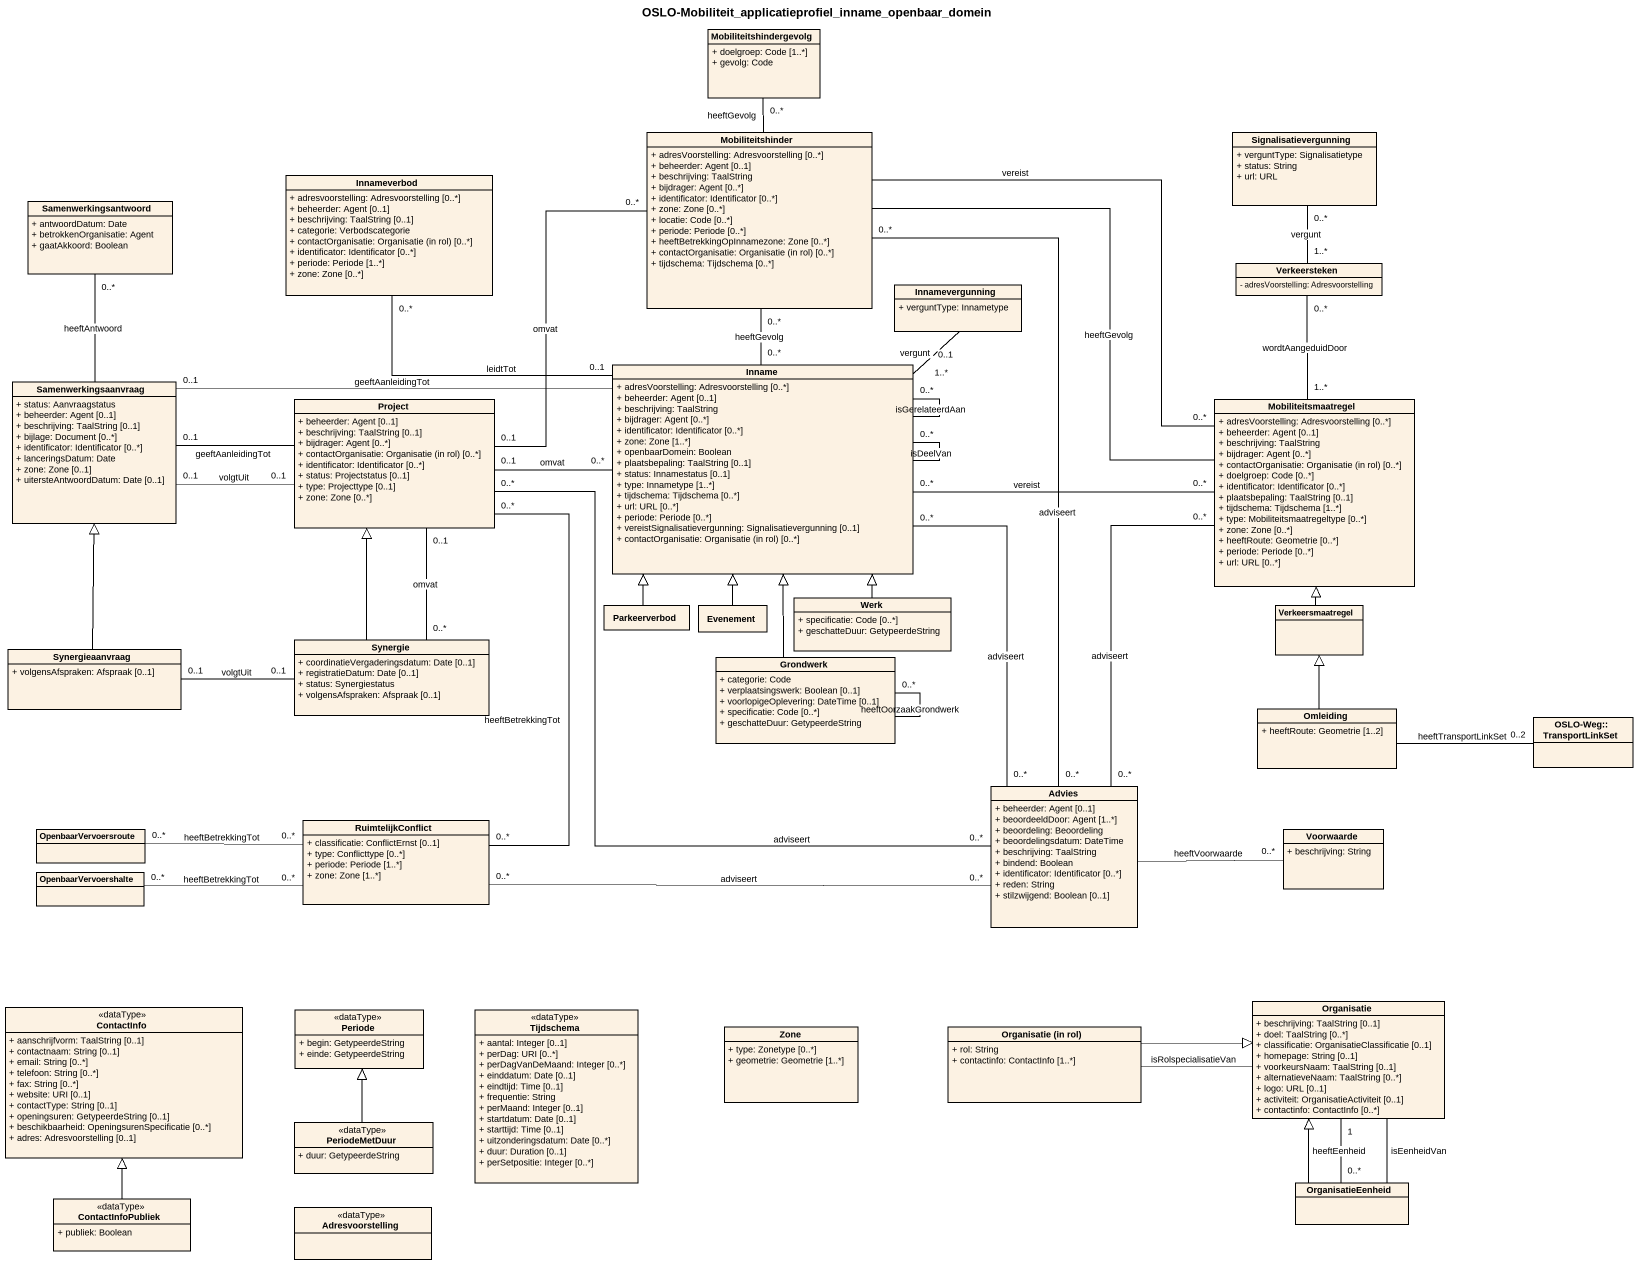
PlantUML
@startuml
title OSLO-Mobiliteit_applicatieprofiel_inname_openbaar_domein
hide circle
hide empty members
skinparam classAttributeIconSize 0
class Mobiliteitshindergevolg {
  + doelgroep: Code [1..*]
  + gevolg: Code
}
class Mobiliteitshinder {
  + adresVoorstelling: Adresvoorstelling [0..*]
  + beheerder: Agent [0..1]
  + beschrijving: TaalString
  + bijdrager: Agent [0..*]
  + identificator: Identificator [0..*]
  + zone: Zone [0..*]
  + locatie: Code [0..*]
  + periode: Periode [0..*]
  + heeftBetrekkingOpInnamezone: Zone [0..*]
  {field} + contactOrganisatie: Organisatie (in rol) [0..*]
  + tijdschema: Tijdschema [0..*]
}
class Signalisatievergunning {
  + verguntType: Signalisatietype
  + status: String
  + url: URL
}
class Innameverbod {
  + adresvoorstelling: Adresvoorstelling [0..*]
  + beheerder: Agent [0..1]
  + beschrijving: TaalString [0..1]
  + categorie: Verbodscategorie
  {field} + contactOrganisatie: Organisatie (in rol) [0..*]
  + identificator: Identificator [0..*]
  + periode: Periode [1..*]
  + zone: Zone [0..*]
}
class Samenwerkingsantwoord {
  + antwoordDatum: Date
  + betrokkenOrganisatie: Agent
  + gaatAkkoord: Boolean
}
class Innamevergunning {
  + verguntType: Innametype
}
class Verkeersteken {
  - adresVoorstelling: Adresvoorstelling
}
class Inname {
  + adresVoorstelling: Adresvoorstelling [0..*]
  + beheerder: Agent [0..1]
  + beschrijving: TaalString
  + bijdrager: Agent [0..*]
  + identificator: Identificator [0..*]
  + zone: Zone [1..*]
  + openbaarDomein: Boolean
  + plaatsbepaling: TaalString [0..1]
  + status: Innamestatus [0..1]
  + type: Innametype [1..*]
  + tijdschema: Tijdschema [0..*]
  + url: URL [0..*]
  + periode: Periode [0..*]
  + vereistSignalisatievergunning: Signalisatievergunning [0..1]
  {field} + contactOrganisatie: Organisatie (in rol) [0..*]
}
class Samenwerkingsaanvraag {
  + status: Aanvraagstatus
  + beheerder: Agent [0..1]
  + beschrijving: TaalString [0..1]
  + bijlage: Document [0..*]
  + identificator: Identificator [0..*]
  + lanceringsDatum: Date
  + zone: Zone [0..1]
  + uitersteAntwoordDatum: Date [0..1]
}
class Project {
  + beheerder: Agent [0..1]
  + beschrijving: TaalString [0..1]
  + bijdrager: Agent [0..*]
  {field} + contactOrganisatie: Organisatie (in rol) [0..*]
  + identificator: Identificator [0..*]
  + status: Projectstatus [0..1]
  + type: Projecttype [0..1]
  + zone: Zone [0..*]
}
class Mobiliteitsmaatregel {
  + adresVoorstelling: Adresvoorstelling [0..*]
  + beheerder: Agent [0..1]
  + beschrijving: TaalString
  + bijdrager: Agent [0..*]
  {field} + contactOrganisatie: Organisatie (in rol) [0..*]
  + doelgroep: Code [0..*]
  + identificator: Identificator [0..*]
  + plaatsbepaling: TaalString [0..1]
  + tijdschema: Tijdschema [1..*]
  + type: Mobiliteitsmaatregeltype [0..*]
  + zone: Zone [0..*]
  + heeftRoute: Geometrie [0..*]
  + periode: Periode [0..*]
  + url: URL [0..*]
}
class Werk {
  + specificatie: Code [0..*]
  + geschatteDuur: GetypeerdeString
}
class Synergie {
  + coordinatieVergaderingsdatum: Date [0..1]
  + registratieDatum: Date [0..1]
  + status: Synergiestatus
  + volgensAfspraken: Afspraak [0..1]
}
class Parkeerverbod
class Evenement
class Verkeersmaatregel
class Synergieaanvraag {
  + volgensAfspraken: Afspraak [0..1]
}
class Grondwerk {
  + categorie: Code
  + verplaatsingswerk: Boolean [0..1]
  + voorlopigeOplevering: DateTime [0..1]
  + specificatie: Code [0..*]
  + geschatteDuur: GetypeerdeString
}
class Omleiding {
  + heeftRoute: Geometrie [1..2]
}
class "OSLO-Weg::TransportLinkSet" as OSLO_Weg_TransportLinkSet
class Advies {
  + beheerder: Agent [0..1]
  + beoordeeldDoor: Agent [1..*]
  + beoordeling: Beoordeling
  + beoordelingsdatum: DateTime
  + beschrijving: TaalString
  + bindend: Boolean
  + identificator: Identificator [0..*]
  + reden: String
  + stilzwijgend: Boolean [0..1]
}
class OpenbaarVervoersroute
class RuimtelijkConflict {
  + classificatie: ConflictErnst [0..1]
  + type: Conflicttype [0..*]
  + periode: Periode [1..*]
  + zone: Zone [1..*]
}
class Voorwaarde {
  + beschrijving: String
}
class OpenbaarVervoershalte
class ContactInfo <<dataType>> {
  + aanschrijfvorm: TaalString [0..1]
  + contactnaam: String [0..1]
  + email: String [0..*]
  + telefoon: String [0..*]
  + fax: String [0..*]
  + website: URI [0..1]
  + contactType: String [0..1]
  + openingsuren: GetypeerdeString [0..1]
  + beschikbaarheid: OpeningsurenSpecificatie [0..*]
  + adres: Adresvoorstelling [0..1]
}
class Periode <<dataType>> {
  + begin: GetypeerdeString
  + einde: GetypeerdeString
}
class Tijdschema <<dataType>> {
  + aantal: Integer [0..1]
  + perDag: URI [0..*]
  + perDagVanDeMaand: Integer [0..*]
  + einddatum: Date [0..1]
  + eindtijd: Time [0..1]
  + frequentie: String
  + perMaand: Integer [0..1]
  + startdatum: Date [0..1]
  + starttijd: Time [0..1]
  + uitzonderingsdatum: Date [0..*]
  + duur: Duration [0..1]
  + perSetpositie: Integer [0..*]
}
class Zone {
  + type: Zonetype [0..*]
  + geometrie: Geometrie [1..*]
}
class "Organisatie (in rol)" as Organisatie_in_rol {
  + rol: String
  + contactinfo: ContactInfo [1..*]
}
class Organisatie {
  + beschrijving: TaalString [0..1]
  + doel: TaalString [0..*]
  + classificatie: OrganisatieClassificatie [0..1]
  + homepage: String [0..1]
  + voorkeursNaam: TaalString [0..1]
  + alternatieveNaam: TaalString [0..*]
  + logo: URL [0..1]
  + activiteit: OrganisatieActiviteit [0..1]
  + contactinfo: ContactInfo [0..*]
}
class PeriodeMetDuur <<dataType>> {
  + duur: GetypeerdeString
}
class OrganisatieEenheid
class ContactInfoPubliek <<dataType>> {
  + publiek: Boolean
}
class Adresvoorstelling <<dataType>>
Mobiliteitshinder -up- "0..*" Mobiliteitshindergevolg : heeftGevolg
Mobiliteitshinder -right- "0..*" Mobiliteitsmaatregel : vereist
Signalisatievergunning "0..*" -- "1..*" Verkeersteken : vergunt
Innamevergunning "0..1" -- "1..*" Inname : vergunt
Inname "0..*" -up- "0..*" Mobiliteitshinder : heeftGevolg
Inname "0..1" -up- "0..*" Innameverbod : leidtTot
Inname -- "0..*" Inname : isGerelateerdAan
Inname -- "0..*" Inname : isDeelVan
Inname -left- "0..1" Samenwerkingsaanvraag : geeftAanleidingTot
Inname "0..*" -right- "0..*" Mobiliteitsmaatregel : vereist
Samenwerkingsaanvraag -up- "0..*" Samenwerkingsantwoord : heeftAntwoord
Project "0..1" -up- "0..*" Mobiliteitshinder : omvat
Project "0..1" -right- "0..*" Inname : omvat
Project -left- "0..1" Samenwerkingsaanvraag : geeftAanleidingTot
Project "0..1" -left- "0..1" Samenwerkingsaanvraag : volgtUit
Project "0..1" -- "0..*" Synergie : omvat
Mobiliteitsmaatregel -left- Mobiliteitshinder : heeftGevolg
Mobiliteitsmaatregel "1..*" -up- "0..*" Verkeersteken : wordtAangeduidDoor
Werk -up-|> Inname
Synergie -up-|> Project
Synergie "0..1" -left- "0..1" Synergieaanvraag : volgtUit
Parkeerverbod -up-|> Inname
Evenement -up-|> Inname
Verkeersmaatregel -up-|> Mobiliteitsmaatregel
Synergieaanvraag -up-|> Samenwerkingsaanvraag
Grondwerk -up-|> Inname
Grondwerk -- "0..*" Grondwerk : heeftOorzaakGrondwerk
Omleiding -up-|> Verkeersmaatregel
Omleiding -right- "0..2" OSLO_Weg_TransportLinkSet : heeftTransportLinkSet
Advies "0..*" -up- "0..*" Mobiliteitshinder : adviseert
Advies "0..*" -up- "0..*" Inname : adviseert
Advies "0..*" -left- "0..*" Project : adviseert
Advies "0..*" -up- "0..*" Mobiliteitsmaatregel : adviseert
Advies "0..*" -left- "0..*" RuimtelijkConflict : adviseert
Advies -right- "0..*" Voorwaarde : heeftVoorwaarde
RuimtelijkConflict "0..*" -up- "0..*" Project : heeftBetrekkingTot
RuimtelijkConflict "0..*" -left- "0..*" OpenbaarVervoersroute : heeftBetrekkingTot
RuimtelijkConflict "0..*" -left- "0..*" OpenbaarVervoershalte : heeftBetrekkingTot
Organisatie_in_rol -right-|> Organisatie
Organisatie_in_rol -right- Organisatie : isRolspecialisatieVan
Organisatie "1" -- "0..*" OrganisatieEenheid : heeftEenheid
PeriodeMetDuur -up-|> Periode
OrganisatieEenheid -up- Organisatie : isEenheidVan
OrganisatieEenheid -up-|> Organisatie
ContactInfoPubliek -up-|> ContactInfo
@enduml
